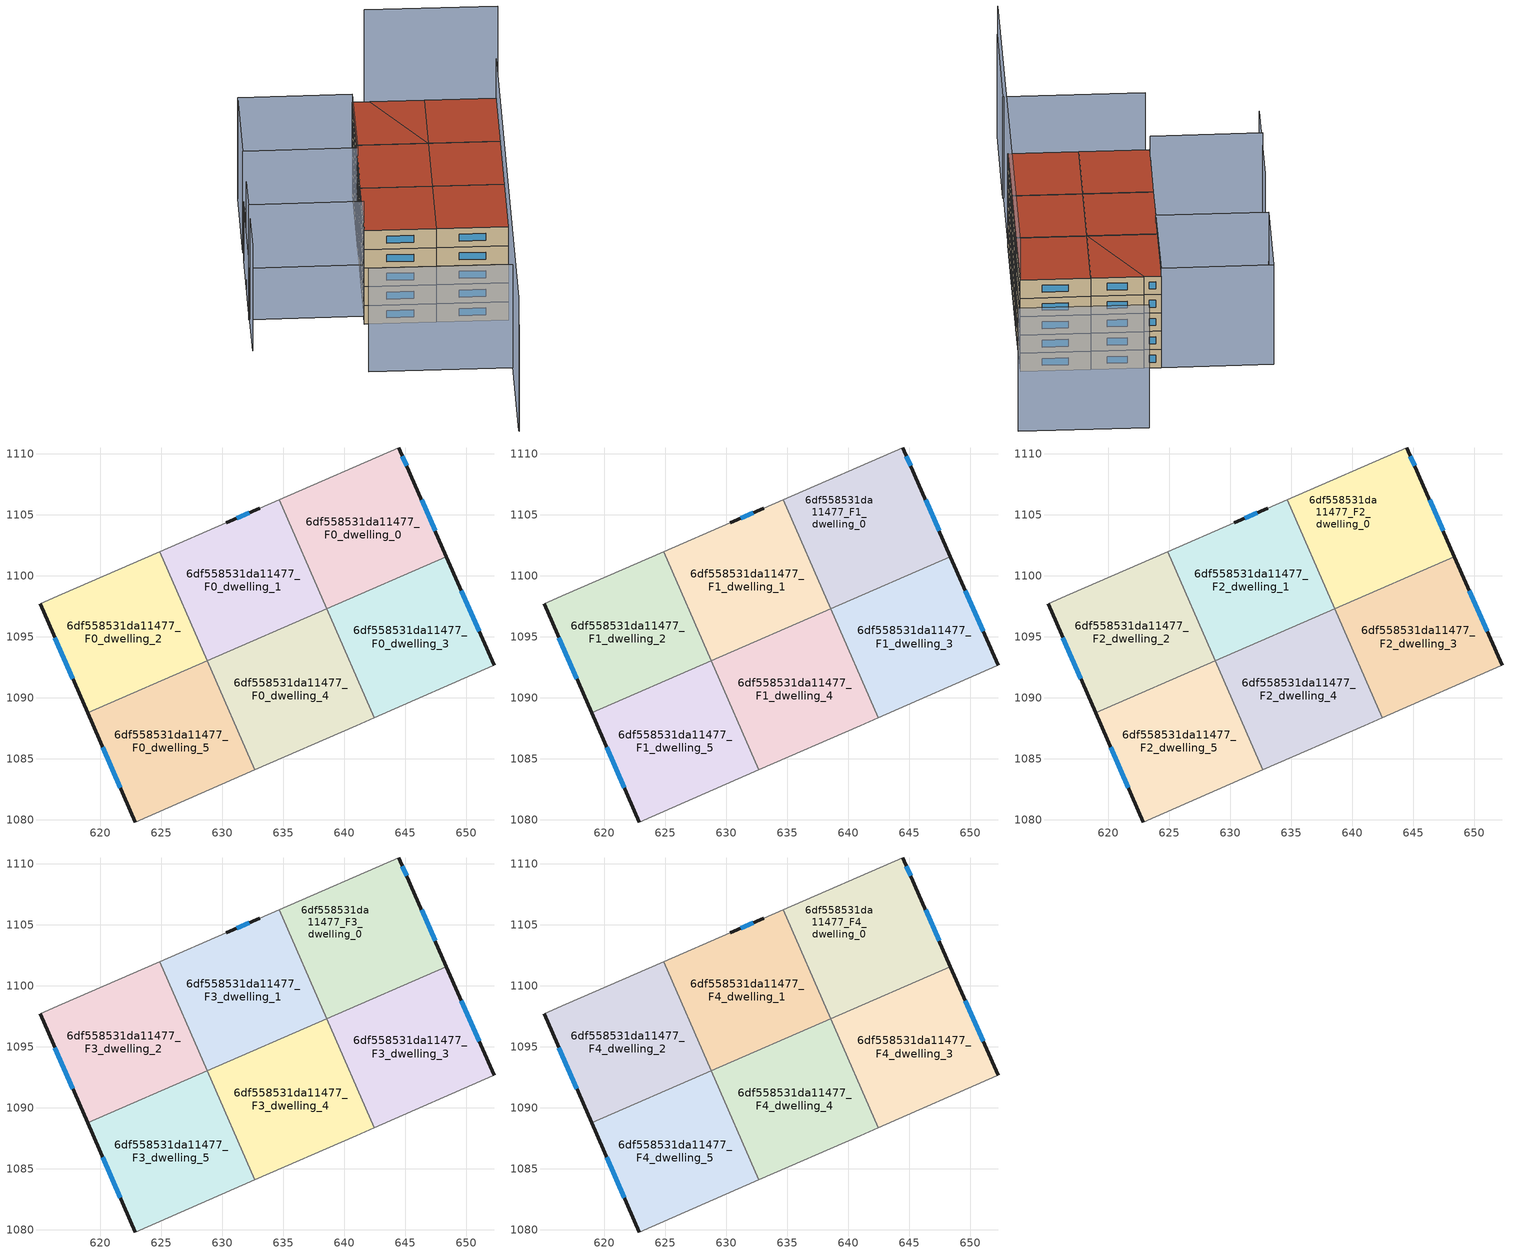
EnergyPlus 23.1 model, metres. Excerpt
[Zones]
6df558531da11477_F0_dwelling_0
 floor ground (EU_floor_Construction): 645.39,1108.36 648.36,1101.59 638.54,1097.31 634.64,1106.26 644.44,1110.5 z0
 wall outside (EU_wall_Construction): 648.36,1101.59 645.39,1108.36 644.44,1110.5 z0:3
 wall adiabatic (EU_wall_Construction): 644.44,1110.5 634.64,1106.26 z0:3
 wall to 6df558531da11477_F0_dwelling_1 (EU_wall_Construction): 634.64,1106.26 638.54,1097.31 z0:3
 wall to 6df558531da11477_F0_dwelling_3 (EU_wall_Construction): 638.54,1097.31 648.36,1101.59 z0:3
 window (EU_Window_Construction): 645.1,1109.03 644.74,1109.83 / 647.43,1103.71 646.32,1106.24 z0.94:2.06
6df558531da11477_F0_dwelling_1
 wall outside (EU_wall_Construction): 633.05,1105.57 630.29,1104.36 z0:3
 wall adiabatic (EU_wall_Construction): 630.29,1104.36 624.84,1101.99 / 634.64,1106.26 633.05,1105.57 z0:3
 wall to 6df558531da11477_F0_dwelling_2 (EU_wall_Construction): 624.84,1101.99 628.74,1093.04 z0:3
 wall to 6df558531da11477_F0_dwelling_4 (EU_wall_Construction): 628.74,1093.04 638.54,1097.31 z0:3
 window (EU_Window_Construction): 632.19,1105.19 631.16,1104.74 z0.94:2.06
6df558531da11477_F0_dwelling_2
 floor ground (EU_floor_Construction): 624.84,1101.99 628.74,1093.04 618.94,1088.78 615.04,1097.73 616.84,1098.5 z0
 wall outside (EU_wall_Construction): 615.04,1097.73 618.94,1088.78 z0:3
 wall adiabatic (EU_wall_Construction): 624.84,1101.99 616.84,1098.5 615.04,1097.73 z0:3
 wall to 6df558531da11477_F0_dwelling_5 (EU_wall_Construction): 618.94,1088.78 628.74,1093.04 z0:3
 window (EU_Window_Construction): 616.26,1094.92 617.72,1091.58 z0.94:2.06
6df558531da11477_F0_dwelling_3
 floor ground (EU_floor_Construction): 648.36,1101.59 652.26,1092.7 652.14,1092.65 642.43,1088.38 638.54,1097.31 z0
 wall outside (EU_wall_Construction): 652.26,1092.7 648.36,1101.59 z0:3
 wall adiabatic (EU_wall_Construction): 642.43,1088.38 652.14,1092.65 652.26,1092.7 z0:3
 wall to 6df558531da11477_F0_dwelling_4 (EU_wall_Construction): 638.54,1097.31 642.43,1088.38 z0:3
 window (EU_Window_Construction): 651.03,1095.49 649.58,1098.8 z0.94:2.06
6df558531da11477_F0_dwelling_4
 floor ground (EU_floor_Construction): 638.54,1097.31 642.43,1088.38 640.96,1087.73 632.63,1084.1 628.74,1093.04 z0
 wall adiabatic (EU_wall_Construction): 632.63,1084.1 640.96,1087.73 642.43,1088.38 z0:3
 wall to 6df558531da11477_F0_dwelling_5 (EU_wall_Construction): 628.74,1093.04 632.63,1084.1 z0:3
6df558531da11477_F0_dwelling_5
 floor ground (EU_floor_Construction): 628.74,1093.04 632.63,1084.1 622.84,1079.83 618.94,1088.78 z0
 wall outside (EU_wall_Construction): 618.94,1088.78 622.84,1079.83 z0:3
 wall adiabatic (EU_wall_Construction): 622.84,1079.83 632.63,1084.1 z0:3
 window (EU_Window_Construction): 620.16,1085.97 621.62,1082.63 z0.94:2.06
6df558531da11477_F1_dwelling_0
 floor to 6df558531da11477_F0_dwelling_0 (EU_floor_Construction): 644.44,1110.5 645.39,1108.36 638.54,1097.32 634.64,1106.26 z3; 645.39,1108.36 648.36,1101.59 638.54,1097.31 z3
 wall outside (EU_wall_Construction): 648.36,1101.59 645.39,1108.36 644.44,1110.5 z3:6
 wall adiabatic (EU_wall_Construction): 644.44,1110.5 634.64,1106.26 z3:6
 wall to 6df558531da11477_F1_dwelling_1 (EU_wall_Construction): 634.64,1106.26 638.54,1097.31 z3:6
 wall to 6df558531da11477_F1_dwelling_3 (EU_wall_Construction): 638.54,1097.31 648.36,1101.59 z3:6
 window (EU_Window_Construction): 645.1,1109.03 644.74,1109.83 / 647.43,1103.71 646.32,1106.24 z3.94:5.06
6df558531da11477_F1_dwelling_1
 floor to 6df558531da11477_F0_dwelling_1 (EU_floor_Construction): 634.64,1106.26 638.54,1097.31 628.74,1093.04 624.84,1101.99 630.29,1104.36 633.05,1105.57 z3
 wall outside (EU_wall_Construction): 633.05,1105.57 630.29,1104.36 z3:6
 wall adiabatic (EU_wall_Construction): 630.29,1104.36 624.84,1101.99 / 634.64,1106.26 633.05,1105.57 z3:6
 wall to 6df558531da11477_F1_dwelling_2 (EU_wall_Construction): 624.84,1101.99 628.74,1093.04 z3:6
 wall to 6df558531da11477_F1_dwelling_4 (EU_wall_Construction): 628.74,1093.04 638.54,1097.31 z3:6
 window (EU_Window_Construction): 632.19,1105.19 631.16,1104.74 z3.94:5.06
6df558531da11477_F1_dwelling_2
 floor to 6df558531da11477_F0_dwelling_2 (EU_floor_Construction): 624.84,1101.99 628.74,1093.04 618.94,1088.78 615.04,1097.73 616.84,1098.5 z3
 wall outside (EU_wall_Construction): 615.04,1097.73 618.94,1088.78 z3:6
 wall adiabatic (EU_wall_Construction): 624.84,1101.99 616.84,1098.5 615.04,1097.73 z3:6
 wall to 6df558531da11477_F1_dwelling_5 (EU_wall_Construction): 618.94,1088.78 628.74,1093.04 z3:6
 window (EU_Window_Construction): 616.26,1094.92 617.72,1091.58 z3.94:5.06
6df558531da11477_F1_dwelling_3
 floor to 6df558531da11477_F0_dwelling_3 (EU_floor_Construction): 648.36,1101.59 652.26,1092.7 652.14,1092.65 642.43,1088.38 638.54,1097.31 z3
 wall outside (EU_wall_Construction): 652.26,1092.7 648.36,1101.59 z3:6
 wall adiabatic (EU_wall_Construction): 642.43,1088.38 652.14,1092.65 652.26,1092.7 z3:6
 wall to 6df558531da11477_F1_dwelling_4 (EU_wall_Construction): 638.54,1097.31 642.43,1088.38 z3:6
 window (EU_Window_Construction): 651.03,1095.49 649.58,1098.8 z3.94:5.06
6df558531da11477_F1_dwelling_4
 floor to 6df558531da11477_F0_dwelling_4 (EU_floor_Construction): 638.54,1097.31 642.43,1088.38 640.96,1087.73 632.63,1084.1 628.74,1093.04 z3
 wall adiabatic (EU_wall_Construction): 632.63,1084.1 640.96,1087.73 642.43,1088.38 z3:6
 wall to 6df558531da11477_F1_dwelling_5 (EU_wall_Construction): 628.74,1093.04 632.63,1084.1 z3:6
6df558531da11477_F1_dwelling_5
 floor to 6df558531da11477_F0_dwelling_5 (EU_floor_Construction): 628.74,1093.04 632.63,1084.1 622.84,1079.83 618.94,1088.78 z3
 wall outside (EU_wall_Construction): 618.94,1088.78 622.84,1079.83 z3:6
 wall adiabatic (EU_wall_Construction): 622.84,1079.83 632.63,1084.1 z3:6
 window (EU_Window_Construction): 620.16,1085.97 621.62,1082.63 z3.94:5.06
6df558531da11477_F2_dwelling_0
 floor to 6df558531da11477_F1_dwelling_0 (EU_floor_Construction): 644.44,1110.5 645.39,1108.36 638.54,1097.32 634.64,1106.26 z6; 645.39,1108.36 648.36,1101.59 638.54,1097.31 z6
 wall outside (EU_wall_Construction): 648.36,1101.59 645.39,1108.36 644.44,1110.5 z6:9
 wall adiabatic (EU_wall_Construction): 644.44,1110.5 634.64,1106.26 z6:9
 wall to 6df558531da11477_F2_dwelling_1 (EU_wall_Construction): 634.64,1106.26 638.54,1097.31 z6:9
 wall to 6df558531da11477_F2_dwelling_3 (EU_wall_Construction): 638.54,1097.31 648.36,1101.59 z6:9
 window (EU_Window_Construction): 645.1,1109.03 644.74,1109.83 / 647.43,1103.71 646.32,1106.24 z6.94:8.06
6df558531da11477_F2_dwelling_1
 floor to 6df558531da11477_F1_dwelling_1 (EU_floor_Construction): 634.64,1106.26 638.54,1097.31 628.74,1093.04 624.84,1101.99 630.29,1104.36 633.05,1105.57 z6
 wall outside (EU_wall_Construction): 633.05,1105.57 630.29,1104.36 z6:9
 wall adiabatic (EU_wall_Construction): 630.29,1104.36 624.84,1101.99 / 634.64,1106.26 633.05,1105.57 z6:9
 wall to 6df558531da11477_F2_dwelling_2 (EU_wall_Construction): 624.84,1101.99 628.74,1093.04 z6:9
 wall to 6df558531da11477_F2_dwelling_4 (EU_wall_Construction): 628.74,1093.04 638.54,1097.31 z6:9
 window (EU_Window_Construction): 632.19,1105.19 631.16,1104.74 z6.94:8.06
6df558531da11477_F2_dwelling_2
 floor to 6df558531da11477_F1_dwelling_2 (EU_floor_Construction): 624.84,1101.99 628.74,1093.04 618.94,1088.78 615.04,1097.73 616.84,1098.5 z6
 wall outside (EU_wall_Construction): 615.04,1097.73 618.94,1088.78 z6:9
 wall adiabatic (EU_wall_Construction): 624.84,1101.99 616.84,1098.5 615.04,1097.73 z6:9
 wall to 6df558531da11477_F2_dwelling_5 (EU_wall_Construction): 618.94,1088.78 628.74,1093.04 z6:9
 window (EU_Window_Construction): 616.26,1094.92 617.72,1091.58 z6.94:8.06
6df558531da11477_F2_dwelling_3
 floor to 6df558531da11477_F1_dwelling_3 (EU_floor_Construction): 648.36,1101.59 652.26,1092.7 652.14,1092.65 642.43,1088.38 638.54,1097.31 z6
 wall outside (EU_wall_Construction): 652.26,1092.7 648.36,1101.59 z6:9
 wall adiabatic (EU_wall_Construction): 642.43,1088.38 652.14,1092.65 652.26,1092.7 z6:9
 wall to 6df558531da11477_F2_dwelling_4 (EU_wall_Construction): 638.54,1097.31 642.43,1088.38 z6:9
 window (EU_Window_Construction): 651.03,1095.49 649.58,1098.8 z6.94:8.06
6df558531da11477_F2_dwelling_4
 floor to 6df558531da11477_F1_dwelling_4 (EU_floor_Construction): 638.54,1097.31 642.43,1088.38 640.96,1087.73 632.63,1084.1 628.74,1093.04 z6
 wall adiabatic (EU_wall_Construction): 632.63,1084.1 640.96,1087.73 642.43,1088.38 z6:9
 wall to 6df558531da11477_F2_dwelling_5 (EU_wall_Construction): 628.74,1093.04 632.63,1084.1 z6:9
6df558531da11477_F2_dwelling_5
 floor to 6df558531da11477_F1_dwelling_5 (EU_floor_Construction): 628.74,1093.04 632.63,1084.1 622.84,1079.83 618.94,1088.78 z6
 wall outside (EU_wall_Construction): 618.94,1088.78 622.84,1079.83 z6:9
 wall adiabatic (EU_wall_Construction): 622.84,1079.83 632.63,1084.1 z6:9
 window (EU_Window_Construction): 620.16,1085.97 621.62,1082.63 z6.94:8.06
6df558531da11477_F3_dwelling_0
 floor to 6df558531da11477_F2_dwelling_0 (EU_floor_Construction): 644.44,1110.5 645.39,1108.36 638.54,1097.32 634.64,1106.26 z9; 645.39,1108.36 648.36,1101.59 638.54,1097.31 z9
 wall outside (EU_wall_Construction): 648.36,1101.59 645.39,1108.36 644.44,1110.5 z9:12
 wall adiabatic (EU_wall_Construction): 644.44,1110.5 634.64,1106.26 z9:12
 wall to 6df558531da11477_F3_dwelling_1 (EU_wall_Construction): 634.64,1106.26 638.54,1097.31 z9:12
 wall to 6df558531da11477_F3_dwelling_3 (EU_wall_Construction): 638.54,1097.31 648.36,1101.59 z9:12
 window (EU_Window_Construction): 645.1,1109.03 644.74,1109.83 / 647.43,1103.71 646.32,1106.24 z9.94:11.06
6df558531da11477_F3_dwelling_1
 floor to 6df558531da11477_F2_dwelling_1 (EU_floor_Construction): 634.64,1106.26 638.54,1097.31 628.74,1093.04 624.84,1101.99 630.29,1104.36 633.05,1105.57 z9
 wall outside (EU_wall_Construction): 633.05,1105.57 630.29,1104.36 z9:12
 wall adiabatic (EU_wall_Construction): 630.29,1104.36 624.84,1101.99 / 634.64,1106.26 633.05,1105.57 z9:12
 wall to 6df558531da11477_F3_dwelling_2 (EU_wall_Construction): 624.84,1101.99 628.74,1093.04 z9:12
 wall to 6df558531da11477_F3_dwelling_4 (EU_wall_Construction): 628.74,1093.04 638.54,1097.31 z9:12
 window (EU_Window_Construction): 632.19,1105.19 631.16,1104.74 z9.94:11.06
6df558531da11477_F3_dwelling_2
 floor to 6df558531da11477_F2_dwelling_2 (EU_floor_Construction): 624.84,1101.99 628.74,1093.04 618.94,1088.78 615.04,1097.73 616.84,1098.5 z9
 wall outside (EU_wall_Construction): 615.04,1097.73 618.94,1088.78 z9:12
 wall adiabatic (EU_wall_Construction): 624.84,1101.99 616.84,1098.5 615.04,1097.73 z9:12
 wall to 6df558531da11477_F3_dwelling_5 (EU_wall_Construction): 618.94,1088.78 628.74,1093.04 z9:12
 window (EU_Window_Construction): 616.26,1094.92 617.72,1091.58 z9.94:11.06
6df558531da11477_F3_dwelling_3
 floor to 6df558531da11477_F2_dwelling_3 (EU_floor_Construction): 648.36,1101.59 652.26,1092.7 652.14,1092.65 642.43,1088.38 638.54,1097.31 z9
 wall outside (EU_wall_Construction): 652.26,1092.7 648.36,1101.59 z9:12
 wall adiabatic (EU_wall_Construction): 642.43,1088.38 652.14,1092.65 652.26,1092.7 z9:12
 wall to 6df558531da11477_F3_dwelling_4 (EU_wall_Construction): 638.54,1097.31 642.43,1088.38 z9:12
 window (EU_Window_Construction): 651.03,1095.49 649.58,1098.8 z9.94:11.06
6df558531da11477_F3_dwelling_4
 floor to 6df558531da11477_F2_dwelling_4 (EU_floor_Construction): 638.54,1097.31 642.43,1088.38 640.96,1087.73 632.63,1084.1 628.74,1093.04 z9
 wall adiabatic (EU_wall_Construction): 632.63,1084.1 640.96,1087.73 642.43,1088.38 z9:12
 wall to 6df558531da11477_F3_dwelling_5 (EU_wall_Construction): 628.74,1093.04 632.63,1084.1 z9:12
6df558531da11477_F3_dwelling_5
 floor to 6df558531da11477_F2_dwelling_5 (EU_floor_Construction): 628.74,1093.04 632.63,1084.1 622.84,1079.83 618.94,1088.78 z9
 wall outside (EU_wall_Construction): 618.94,1088.78 622.84,1079.83 z9:12
 wall adiabatic (EU_wall_Construction): 622.84,1079.83 632.63,1084.1 z9:12
 window (EU_Window_Construction): 620.16,1085.97 621.62,1082.63 z9.94:11.06
6df558531da11477_F4_dwelling_0
 floor to 6df558531da11477_F3_dwelling_0 (EU_floor_Construction): 644.44,1110.5 645.39,1108.36 638.54,1097.32 634.64,1106.26 z12; 645.39,1108.36 648.36,1101.59 638.54,1097.31 z12
 wall outside (EU_wall_Construction): 648.36,1101.59 645.39,1108.36 644.44,1110.5 z12:15
 wall adiabatic (EU_wall_Construction): 644.44,1110.5 634.64,1106.26 z12:15
 wall to 6df558531da11477_F4_dwelling_1 (EU_wall_Construction): 634.64,1106.26 638.54,1097.31 z12:15
 wall to 6df558531da11477_F4_dwelling_3 (EU_wall_Construction): 638.54,1097.31 648.36,1101.59 z12:15
 window (EU_Window_Construction): 645.1,1109.03 644.74,1109.83 / 647.43,1103.71 646.32,1106.24 z12.94:14.06
 roof outside (EU_roof_Construction): 648.36,1101.59 645.39,1108.36 638.54,1097.31 z15; 638.54,1097.31 645.39,1108.36 644.44,1110.5 634.64,1106.26 z15
6df558531da11477_F4_dwelling_1
 floor to 6df558531da11477_F3_dwelling_1 (EU_floor_Construction): 634.64,1106.26 638.54,1097.31 628.74,1093.04 624.84,1101.99 630.29,1104.36 633.05,1105.57 z12
 wall outside (EU_wall_Construction): 633.05,1105.57 630.29,1104.36 z12:15
 wall adiabatic (EU_wall_Construction): 630.29,1104.36 624.84,1101.99 / 634.64,1106.26 633.05,1105.57 z12:15
 wall to 6df558531da11477_F4_dwelling_2 (EU_wall_Construction): 624.84,1101.99 628.74,1093.04 z12:15
 wall to 6df558531da11477_F4_dwelling_4 (EU_wall_Construction): 628.74,1093.04 638.54,1097.31 z12:15
 window (EU_Window_Construction): 632.19,1105.19 631.16,1104.74 z12.94:14.06
 roof outside (EU_roof_Construction): 638.54,1097.31 634.64,1106.26 633.05,1105.57 630.29,1104.36 624.84,1101.99 628.74,1093.04 z15
6df558531da11477_F4_dwelling_2
 floor to 6df558531da11477_F3_dwelling_2 (EU_floor_Construction): 624.84,1101.99 628.74,1093.04 618.94,1088.78 615.04,1097.73 616.84,1098.5 z12
 wall outside (EU_wall_Construction): 615.04,1097.73 618.94,1088.78 z12:15
 wall adiabatic (EU_wall_Construction): 624.84,1101.99 616.84,1098.5 615.04,1097.73 z12:15
 wall to 6df558531da11477_F4_dwelling_5 (EU_wall_Construction): 618.94,1088.78 628.74,1093.04 z12:15
 window (EU_Window_Construction): 616.26,1094.92 617.72,1091.58 z12.94:14.06
 roof outside (EU_roof_Construction): 628.74,1093.04 624.84,1101.99 616.84,1098.5 615.04,1097.73 618.94,1088.78 z15
6df558531da11477_F4_dwelling_3
 floor to 6df558531da11477_F3_dwelling_3 (EU_floor_Construction): 648.36,1101.59 652.26,1092.7 652.14,1092.65 642.43,1088.38 638.54,1097.31 z12
 wall outside (EU_wall_Construction): 652.26,1092.7 648.36,1101.59 z12:15
 wall adiabatic (EU_wall_Construction): 642.43,1088.38 652.14,1092.65 652.26,1092.7 z12:15
 wall to 6df558531da11477_F4_dwelling_4 (EU_wall_Construction): 638.54,1097.31 642.43,1088.38 z12:15
 window (EU_Window_Construction): 651.03,1095.49 649.58,1098.8 z12.94:14.06
 roof outside (EU_roof_Construction): 652.14,1092.65 652.26,1092.7 648.36,1101.59 638.54,1097.31 642.43,1088.38 z15
6df558531da11477_F4_dwelling_4
 floor to 6df558531da11477_F3_dwelling_4 (EU_floor_Construction): 638.54,1097.31 642.43,1088.38 640.96,1087.73 632.63,1084.1 628.74,1093.04 z12
 wall adiabatic (EU_wall_Construction): 632.63,1084.1 640.96,1087.73 642.43,1088.38 z12:15
 wall to 6df558531da11477_F4_dwelling_5 (EU_wall_Construction): 628.74,1093.04 632.63,1084.1 z12:15
 roof outside (EU_roof_Construction): 640.96,1087.73 642.43,1088.38 638.54,1097.31 628.74,1093.04 632.63,1084.1 z15
6df558531da11477_F4_dwelling_5
 floor to 6df558531da11477_F3_dwelling_5 (EU_floor_Construction): 628.74,1093.04 632.63,1084.1 622.84,1079.83 618.94,1088.78 z12
 wall outside (EU_wall_Construction): 618.94,1088.78 622.84,1079.83 z12:15
 wall adiabatic (EU_wall_Construction): 622.84,1079.83 632.63,1084.1 z12:15
 window (EU_Window_Construction): 620.16,1085.97 621.62,1082.63 z12.94:14.06
 roof outside (EU_roof_Construction): 632.63,1084.1 628.74,1093.04 618.94,1088.78 622.84,1079.83 z15
shading: 597.55,1068.85 652.14,1092.65 z0:21.4; 604.17,1092.98 611.97,1075.02 / 611.97,1075.02 597.54,1068.75 z0:16.7; 617.17,1092.85 619.49,1087.54 / 619.49,1087.54 616.03,1086.03 / 616.03,1086.03 613.71,1091.34 / 613.71,1091.34 617.17,1092.85 z0:2.2; 666.4,1097.77 659.23,1114.34 z0:20.1; 610.64,1112.73 616.84,1098.5 z0:18.5; 616.82,1098.48 610.63,1112.66 / 610.63,1112.66 624.1,1118.54 / 624.1,1118.54 630.29,1104.36 / 630.29,1104.36 616.82,1098.48 z0:8.3; 638.2,1124.72 644.45,1110.5 / 644.45,1110.5 632.17,1105.11 / 632.17,1105.11 625.93,1119.34 / 625.93,1119.34 638.2,1124.72 z0:16.3; 618,1115.86 603.5,1109.5 z0:17; 638.21,1124.66 617.95,1115.82 z0:8.4
[Building]
EU S2 Campaign: North Axis=0; Terrain=City; Solar Distribution=FullExterior
[Site:Location]
Vienna: Latitude=48; Longitude=16.5; Time Zone=1; Elevation=183
[SizingPeriod:WeatherFileDays]
AnnualSizingPeriod: Begin Month=1; Begin Day of Month=1; End Month=12; End Day of Month=31; Day of Week for Start Day=Monday; Use Weather File Daylight Saving Period=No; Use Weather File Rain and Snow Indicators=No
[MATERIAL]
EU_InternalMass_Material: Roughness=MediumRough; Thickness=0.1; Conductivity=1; Density=1800; Specific Heat=900; Thermal Absorptance=0.9; Solar Absorptance=0.7; Visible Absorptance=0.7
[MATERIAL:NOMASS] Roughness=MediumRough; Thermal Absorptance=0.9; Solar Absorptance=0.7; Visible Absorptance=0.7
Name | Thermal Resistance
EU_wall_NoMass | 0.914258
EU_roof_NoMass | 0.954009
EU_floor_NoMass | 1.09711
[WINDOWMATERIAL:SIMPLEGLAZINGSYSTEM]
EU_Window_SimpleGlazing: UFactor=2.09642; Solar Heat Gain Coefficient=0.65; Visible Transmittance=0.65
[CONSTRUCTION]
EU_wall_Construction: EU_wall_NoMass
EU_roof_Construction: EU_roof_NoMass
EU_floor_Construction: EU_floor_NoMass
EU_Window_Construction: EU_Window_SimpleGlazing
EU_InternalMass_Construction: EU_InternalMass_Material
[ZONE] Type=1; Multiplier=1; Ceiling Height=autocalculate; Floor Area=autocalculate; Part of Total Floor Area=Yes
Name | Volume
6df558531da11477_F0_dwelling_0; 6df558531da11477_F1_dwelling_0; 6df558531da11477_F2_dwelling_0; 6df558531da11477_F3_dwelling_0; 6df558531da11477_F4_dwelling_0 | 312.722
6df558531da11477_F0_dwelling_1 | autocalculate
6df558531da11477_F1_dwelling_1; 6df558531da11477_F2_dwelling_1; 6df558531da11477_F3_dwelling_1; 6df558531da11477_F4_dwelling_1 | 312.788
6df558531da11477_F0_dwelling_2; 6df558531da11477_F1_dwelling_2; 6df558531da11477_F2_dwelling_2; 6df558531da11477_F3_dwelling_2; 6df558531da11477_F4_dwelling_2 | 312.799
6df558531da11477_F0_dwelling_3; 6df558531da11477_F1_dwelling_3; 6df558531da11477_F2_dwelling_3; 6df558531da11477_F3_dwelling_3; 6df558531da11477_F4_dwelling_3 | 312.8
6df558531da11477_F0_dwelling_4; 6df558531da11477_F1_dwelling_4; 6df558531da11477_F2_dwelling_4; 6df558531da11477_F3_dwelling_4; 6df558531da11477_F4_dwelling_4 | 312.781
6df558531da11477_F0_dwelling_5; 6df558531da11477_F1_dwelling_5; 6df558531da11477_F2_dwelling_5; 6df558531da11477_F3_dwelling_5; 6df558531da11477_F4_dwelling_5 | 312.79
[INTERNALMASS] Construction=EU_InternalMass_Construction
Name | Zone or ZoneList | Surface Area
6df558531da11477_F0_dwelling_0_EU_InternalMass | 6df558531da11477_F0_dwelling_0 | 104.264
6df558531da11477_F0_dwelling_1_EU_InternalMass | 6df558531da11477_F0_dwelling_1 | 104.268
6df558531da11477_F0_dwelling_2_EU_InternalMass | 6df558531da11477_F0_dwelling_2 | 104.271
6df558531da11477_F0_dwelling_3_EU_InternalMass | 6df558531da11477_F0_dwelling_3 | 104.268
6df558531da11477_F0_dwelling_4_EU_InternalMass | 6df558531da11477_F0_dwelling_4 | 104.275
6df558531da11477_F0_dwelling_5_EU_InternalMass | 6df558531da11477_F0_dwelling_5 | 104.268
6df558531da11477_F1_dwelling_0_EU_InternalMass | 6df558531da11477_F1_dwelling_0 | 104.264
6df558531da11477_F1_dwelling_1_EU_InternalMass | 6df558531da11477_F1_dwelling_1 | 104.268
6df558531da11477_F1_dwelling_2_EU_InternalMass | 6df558531da11477_F1_dwelling_2 | 104.271
6df558531da11477_F1_dwelling_3_EU_InternalMass | 6df558531da11477_F1_dwelling_3 | 104.268
6df558531da11477_F1_dwelling_4_EU_InternalMass | 6df558531da11477_F1_dwelling_4 | 104.275
6df558531da11477_F1_dwelling_5_EU_InternalMass | 6df558531da11477_F1_dwelling_5 | 104.268
6df558531da11477_F2_dwelling_0_EU_InternalMass | 6df558531da11477_F2_dwelling_0 | 104.264
6df558531da11477_F2_dwelling_1_EU_InternalMass | 6df558531da11477_F2_dwelling_1 | 104.268
6df558531da11477_F2_dwelling_2_EU_InternalMass | 6df558531da11477_F2_dwelling_2 | 104.271
6df558531da11477_F2_dwelling_3_EU_InternalMass | 6df558531da11477_F2_dwelling_3 | 104.268
6df558531da11477_F2_dwelling_4_EU_InternalMass | 6df558531da11477_F2_dwelling_4 | 104.275
6df558531da11477_F2_dwelling_5_EU_InternalMass | 6df558531da11477_F2_dwelling_5 | 104.268
6df558531da11477_F3_dwelling_0_EU_InternalMass | 6df558531da11477_F3_dwelling_0 | 104.264
6df558531da11477_F3_dwelling_1_EU_InternalMass | 6df558531da11477_F3_dwelling_1 | 104.268
6df558531da11477_F3_dwelling_2_EU_InternalMass | 6df558531da11477_F3_dwelling_2 | 104.271
6df558531da11477_F3_dwelling_3_EU_InternalMass | 6df558531da11477_F3_dwelling_3 | 104.268
6df558531da11477_F3_dwelling_4_EU_InternalMass | 6df558531da11477_F3_dwelling_4 | 104.275
6df558531da11477_F3_dwelling_5_EU_InternalMass | 6df558531da11477_F3_dwelling_5 | 104.268
6df558531da11477_F4_dwelling_0_EU_InternalMass | 6df558531da11477_F4_dwelling_0 | 104.264
6df558531da11477_F4_dwelling_1_EU_InternalMass | 6df558531da11477_F4_dwelling_1 | 104.268
6df558531da11477_F4_dwelling_2_EU_InternalMass | 6df558531da11477_F4_dwelling_2 | 104.271
6df558531da11477_F4_dwelling_3_EU_InternalMass | 6df558531da11477_F4_dwelling_3 | 104.268
6df558531da11477_F4_dwelling_4_EU_InternalMass | 6df558531da11477_F4_dwelling_4 | 104.275
6df558531da11477_F4_dwelling_5_EU_InternalMass | 6df558531da11477_F4_dwelling_5 | 104.268
[OTHEREQUIPMENT] Fuel Type=Electricity; Design Level Calculation Method=Watts/Area; Power per Zone Floor Area=1; Fraction Latent=0; Fraction Radiant=0; Fraction Lost=0; Carbon Dioxide Generation Rate=0; EndUse Subcategory=EU_Step8_InternalGains
Name | Zone or ZoneList or Space or SpaceList | Schedule
EU_Step8_InternalGain_6df558531da11477_F0_dwelling_0_f000 | 6df558531da11477_F0_dwelling_0 | EU_Step8_GainSchedule_6df558531da11477_F0_dwelling_0_f000
EU_Step8_InternalGain_6df558531da11477_F0_dwelling_1_f000 | 6df558531da11477_F0_dwelling_1 | EU_Step8_GainSchedule_6df558531da11477_F0_dwelling_1_f000
EU_Step8_InternalGain_6df558531da11477_F0_dwelling_2_f000 | 6df558531da11477_F0_dwelling_2 | EU_Step8_GainSchedule_6df558531da11477_F0_dwelling_2_f000
EU_Step8_InternalGain_6df558531da11477_F0_dwelling_3_f000 | 6df558531da11477_F0_dwelling_3 | EU_Step8_GainSchedule_6df558531da11477_F0_dwelling_3_f000
EU_Step8_InternalGain_6df558531da11477_F0_dwelling_4_f000 | 6df558531da11477_F0_dwelling_4 | EU_Step8_GainSchedule_6df558531da11477_F0_dwelling_4_f000
EU_Step8_InternalGain_6df558531da11477_F0_dwelling_5_f000 | 6df558531da11477_F0_dwelling_5 | EU_Step8_GainSchedule_6df558531da11477_F0_dwelling_5_f000
EU_Step8_InternalGain_6df558531da11477_F1_dwelling_0_f000 | 6df558531da11477_F1_dwelling_0 | EU_Step8_GainSchedule_6df558531da11477_F1_dwelling_0_f000
EU_Step8_InternalGain_6df558531da11477_F1_dwelling_1_f000 | 6df558531da11477_F1_dwelling_1 | EU_Step8_GainSchedule_6df558531da11477_F1_dwelling_1_f000
EU_Step8_InternalGain_6df558531da11477_F1_dwelling_2_f000 | 6df558531da11477_F1_dwelling_2 | EU_Step8_GainSchedule_6df558531da11477_F1_dwelling_2_f000
EU_Step8_InternalGain_6df558531da11477_F1_dwelling_3_f000 | 6df558531da11477_F1_dwelling_3 | EU_Step8_GainSchedule_6df558531da11477_F1_dwelling_3_f000
EU_Step8_InternalGain_6df558531da11477_F1_dwelling_4_f000 | 6df558531da11477_F1_dwelling_4 | EU_Step8_GainSchedule_6df558531da11477_F1_dwelling_4_f000
EU_Step8_InternalGain_6df558531da11477_F1_dwelling_5_f000 | 6df558531da11477_F1_dwelling_5 | EU_Step8_GainSchedule_6df558531da11477_F1_dwelling_5_f000
EU_Step8_InternalGain_6df558531da11477_F2_dwelling_0_f000 | 6df558531da11477_F2_dwelling_0 | EU_Step8_GainSchedule_6df558531da11477_F2_dwelling_0_f000
EU_Step8_InternalGain_6df558531da11477_F2_dwelling_1_f000 | 6df558531da11477_F2_dwelling_1 | EU_Step8_GainSchedule_6df558531da11477_F2_dwelling_1_f000
EU_Step8_InternalGain_6df558531da11477_F2_dwelling_2_f000 | 6df558531da11477_F2_dwelling_2 | EU_Step8_GainSchedule_6df558531da11477_F2_dwelling_2_f000
EU_Step8_InternalGain_6df558531da11477_F2_dwelling_3_f000 | 6df558531da11477_F2_dwelling_3 | EU_Step8_GainSchedule_6df558531da11477_F2_dwelling_3_f000
EU_Step8_InternalGain_6df558531da11477_F2_dwelling_4_f000 | 6df558531da11477_F2_dwelling_4 | EU_Step8_GainSchedule_6df558531da11477_F2_dwelling_4_f000
EU_Step8_InternalGain_6df558531da11477_F2_dwelling_5_f000 | 6df558531da11477_F2_dwelling_5 | EU_Step8_GainSchedule_6df558531da11477_F2_dwelling_5_f000
EU_Step8_InternalGain_6df558531da11477_F3_dwelling_0_f000 | 6df558531da11477_F3_dwelling_0 | EU_Step8_GainSchedule_6df558531da11477_F3_dwelling_0_f000
EU_Step8_InternalGain_6df558531da11477_F3_dwelling_1_f000 | 6df558531da11477_F3_dwelling_1 | EU_Step8_GainSchedule_6df558531da11477_F3_dwelling_1_f000
EU_Step8_InternalGain_6df558531da11477_F3_dwelling_2_f000 | 6df558531da11477_F3_dwelling_2 | EU_Step8_GainSchedule_6df558531da11477_F3_dwelling_2_f000
EU_Step8_InternalGain_6df558531da11477_F3_dwelling_3_f000 | 6df558531da11477_F3_dwelling_3 | EU_Step8_GainSchedule_6df558531da11477_F3_dwelling_3_f000
EU_Step8_InternalGain_6df558531da11477_F3_dwelling_4_f000 | 6df558531da11477_F3_dwelling_4 | EU_Step8_GainSchedule_6df558531da11477_F3_dwelling_4_f000
EU_Step8_InternalGain_6df558531da11477_F3_dwelling_5_f000 | 6df558531da11477_F3_dwelling_5 | EU_Step8_GainSchedule_6df558531da11477_F3_dwelling_5_f000
EU_Step8_InternalGain_6df558531da11477_F4_dwelling_0_f000 | 6df558531da11477_F4_dwelling_0 | EU_Step8_GainSchedule_6df558531da11477_F4_dwelling_0_f000
EU_Step8_InternalGain_6df558531da11477_F4_dwelling_1_f000 | 6df558531da11477_F4_dwelling_1 | EU_Step8_GainSchedule_6df558531da11477_F4_dwelling_1_f000
EU_Step8_InternalGain_6df558531da11477_F4_dwelling_2_f000 | 6df558531da11477_F4_dwelling_2 | EU_Step8_GainSchedule_6df558531da11477_F4_dwelling_2_f000
EU_Step8_InternalGain_6df558531da11477_F4_dwelling_3_f000 | 6df558531da11477_F4_dwelling_3 | EU_Step8_GainSchedule_6df558531da11477_F4_dwelling_3_f000
EU_Step8_InternalGain_6df558531da11477_F4_dwelling_4_f000 | 6df558531da11477_F4_dwelling_4 | EU_Step8_GainSchedule_6df558531da11477_F4_dwelling_4_f000
EU_Step8_InternalGain_6df558531da11477_F4_dwelling_5_f000 | 6df558531da11477_F4_dwelling_5 | EU_Step8_GainSchedule_6df558531da11477_F4_dwelling_5_f000
[ZONEVENTILATION:DESIGNFLOWRATE] Schedule=EU_AlwaysOn; Design Flow Rate Calculation Method=AirChanges/Hour; Air Changes per Hour=0.546891; Ventilation Type=Natural; Fan Pressure Rise=0; Fan Total Efficiency=1; Constant Term Coefficient=1; Temperature Term Coefficient=0; Velocity Term Coefficient=0; Velocity Squared Term Coefficient=0; Minimum Indoor Temperature=-100; Maximum Indoor Temperature=100; Delta Temperature=-100; Minimum Outdoor Temperature=-100; Maximum Outdoor Temperature=100; Maximum Wind Speed=40
Name | Zone or ZoneList or Space or SpaceList
EU_ConstantAir_6df558531da11477_F0_dwelling_0 | 6df558531da11477_F0_dwelling_0
EU_ConstantAir_6df558531da11477_F0_dwelling_1 | 6df558531da11477_F0_dwelling_1
EU_ConstantAir_6df558531da11477_F0_dwelling_2 | 6df558531da11477_F0_dwelling_2
EU_ConstantAir_6df558531da11477_F0_dwelling_3 | 6df558531da11477_F0_dwelling_3
EU_ConstantAir_6df558531da11477_F0_dwelling_4 | 6df558531da11477_F0_dwelling_4
EU_ConstantAir_6df558531da11477_F0_dwelling_5 | 6df558531da11477_F0_dwelling_5
EU_ConstantAir_6df558531da11477_F1_dwelling_0 | 6df558531da11477_F1_dwelling_0
EU_ConstantAir_6df558531da11477_F1_dwelling_1 | 6df558531da11477_F1_dwelling_1
EU_ConstantAir_6df558531da11477_F1_dwelling_2 | 6df558531da11477_F1_dwelling_2
EU_ConstantAir_6df558531da11477_F1_dwelling_3 | 6df558531da11477_F1_dwelling_3
EU_ConstantAir_6df558531da11477_F1_dwelling_4 | 6df558531da11477_F1_dwelling_4
EU_ConstantAir_6df558531da11477_F1_dwelling_5 | 6df558531da11477_F1_dwelling_5
EU_ConstantAir_6df558531da11477_F2_dwelling_0 | 6df558531da11477_F2_dwelling_0
EU_ConstantAir_6df558531da11477_F2_dwelling_1 | 6df558531da11477_F2_dwelling_1
EU_ConstantAir_6df558531da11477_F2_dwelling_2 | 6df558531da11477_F2_dwelling_2
EU_ConstantAir_6df558531da11477_F2_dwelling_3 | 6df558531da11477_F2_dwelling_3
EU_ConstantAir_6df558531da11477_F2_dwelling_4 | 6df558531da11477_F2_dwelling_4
EU_ConstantAir_6df558531da11477_F2_dwelling_5 | 6df558531da11477_F2_dwelling_5
EU_ConstantAir_6df558531da11477_F3_dwelling_0 | 6df558531da11477_F3_dwelling_0
EU_ConstantAir_6df558531da11477_F3_dwelling_1 | 6df558531da11477_F3_dwelling_1
EU_ConstantAir_6df558531da11477_F3_dwelling_2 | 6df558531da11477_F3_dwelling_2
EU_ConstantAir_6df558531da11477_F3_dwelling_3 | 6df558531da11477_F3_dwelling_3
EU_ConstantAir_6df558531da11477_F3_dwelling_4 | 6df558531da11477_F3_dwelling_4
EU_ConstantAir_6df558531da11477_F3_dwelling_5 | 6df558531da11477_F3_dwelling_5
EU_ConstantAir_6df558531da11477_F4_dwelling_0 | 6df558531da11477_F4_dwelling_0
EU_ConstantAir_6df558531da11477_F4_dwelling_1 | 6df558531da11477_F4_dwelling_1
EU_ConstantAir_6df558531da11477_F4_dwelling_2 | 6df558531da11477_F4_dwelling_2
EU_ConstantAir_6df558531da11477_F4_dwelling_3 | 6df558531da11477_F4_dwelling_3
EU_ConstantAir_6df558531da11477_F4_dwelling_4 | 6df558531da11477_F4_dwelling_4
EU_ConstantAir_6df558531da11477_F4_dwelling_5 | 6df558531da11477_F4_dwelling_5
[HVACTEMPLATE:THERMOSTAT] Constant Heating Setpoint=20; Constant Cooling Setpoint=50
EU_HeatOnly_6df558531da11477_F0_dwelling_0; EU_HeatOnly_6df558531da11477_F0_dwelling_1; EU_HeatOnly_6df558531da11477_F0_dwelling_2; EU_HeatOnly_6df558531da11477_F0_dwelling_3; EU_HeatOnly_6df558531da11477_F0_dwelling_4; EU_HeatOnly_6df558531da11477_F0_dwelling_5; EU_HeatOnly_6df558531da11477_F1_dwelling_0; EU_HeatOnly_6df558531da11477_F1_dwelling_1; EU_HeatOnly_6df558531da11477_F1_dwelling_2; EU_HeatOnly_6df558531da11477_F1_dwelling_3; EU_HeatOnly_6df558531da11477_F1_dwelling_4; EU_HeatOnly_6df558531da11477_F1_dwelling_5; EU_HeatOnly_6df558531da11477_F2_dwelling_0; EU_HeatOnly_6df558531da11477_F2_dwelling_1; EU_HeatOnly_6df558531da11477_F2_dwelling_2; EU_HeatOnly_6df558531da11477_F2_dwelling_3; EU_HeatOnly_6df558531da11477_F2_dwelling_4; EU_HeatOnly_6df558531da11477_F2_dwelling_5; EU_HeatOnly_6df558531da11477_F3_dwelling_0; EU_HeatOnly_6df558531da11477_F3_dwelling_1; EU_HeatOnly_6df558531da11477_F3_dwelling_2; EU_HeatOnly_6df558531da11477_F3_dwelling_3; EU_HeatOnly_6df558531da11477_F3_dwelling_4; EU_HeatOnly_6df558531da11477_F3_dwelling_5; EU_HeatOnly_6df558531da11477_F4_dwelling_0; EU_HeatOnly_6df558531da11477_F4_dwelling_1; EU_HeatOnly_6df558531da11477_F4_dwelling_2; EU_HeatOnly_6df558531da11477_F4_dwelling_3; EU_HeatOnly_6df558531da11477_F4_dwelling_4; EU_HeatOnly_6df558531da11477_F4_dwelling_5
[HVACTEMPLATE:ZONE:IDEALLOADSAIRSYSTEM] System Availability Schedule=EU_AlwaysOn; Maximum Heating Supply Air Temperature=50; Minimum Cooling Supply Air Temperature=13; Maximum Heating Supply Air Humidity Ratio=0.0156; Minimum Cooling Supply Air Humidity Ratio=0.0077; Heating Limit=NoLimit; Cooling Limit=NoLimit; Heating Availability Schedule=EU_AlwaysOn; Cooling Availability Schedule=EU_CoolingOff; Dehumidification Control Type=ConstantSensibleHeatRatio; Cooling Sensible Heat Ratio=0.7; Dehumidification Setpoint=60; Humidification Control Type=None; Humidification Setpoint=30; Outdoor Air Method=None; Outdoor Air Flow Rate per Person=0.00944; Outdoor Air Flow Rate per Zone Floor Area=0; Outdoor Air Flow Rate per Zone=0; Demand Controlled Ventilation Type=None; Outdoor Air Economizer Type=NoEconomizer; Heat Recovery Type=None; Sensible Heat Recovery Effectiveness=0.7; Latent Heat Recovery Effectiveness=0.65
Name | Template Thermostat
6df558531da11477_F0_dwelling_0 | EU_HeatOnly_6df558531da11477_F0_dwelling_0
6df558531da11477_F0_dwelling_1 | EU_HeatOnly_6df558531da11477_F0_dwelling_1
6df558531da11477_F0_dwelling_2 | EU_HeatOnly_6df558531da11477_F0_dwelling_2
6df558531da11477_F0_dwelling_3 | EU_HeatOnly_6df558531da11477_F0_dwelling_3
6df558531da11477_F0_dwelling_4 | EU_HeatOnly_6df558531da11477_F0_dwelling_4
6df558531da11477_F0_dwelling_5 | EU_HeatOnly_6df558531da11477_F0_dwelling_5
6df558531da11477_F1_dwelling_0 | EU_HeatOnly_6df558531da11477_F1_dwelling_0
6df558531da11477_F1_dwelling_1 | EU_HeatOnly_6df558531da11477_F1_dwelling_1
6df558531da11477_F1_dwelling_2 | EU_HeatOnly_6df558531da11477_F1_dwelling_2
6df558531da11477_F1_dwelling_3 | EU_HeatOnly_6df558531da11477_F1_dwelling_3
6df558531da11477_F1_dwelling_4 | EU_HeatOnly_6df558531da11477_F1_dwelling_4
6df558531da11477_F1_dwelling_5 | EU_HeatOnly_6df558531da11477_F1_dwelling_5
6df558531da11477_F2_dwelling_0 | EU_HeatOnly_6df558531da11477_F2_dwelling_0
6df558531da11477_F2_dwelling_1 | EU_HeatOnly_6df558531da11477_F2_dwelling_1
6df558531da11477_F2_dwelling_2 | EU_HeatOnly_6df558531da11477_F2_dwelling_2
6df558531da11477_F2_dwelling_3 | EU_HeatOnly_6df558531da11477_F2_dwelling_3
6df558531da11477_F2_dwelling_4 | EU_HeatOnly_6df558531da11477_F2_dwelling_4
6df558531da11477_F2_dwelling_5 | EU_HeatOnly_6df558531da11477_F2_dwelling_5
6df558531da11477_F3_dwelling_0 | EU_HeatOnly_6df558531da11477_F3_dwelling_0
6df558531da11477_F3_dwelling_1 | EU_HeatOnly_6df558531da11477_F3_dwelling_1
6df558531da11477_F3_dwelling_2 | EU_HeatOnly_6df558531da11477_F3_dwelling_2
6df558531da11477_F3_dwelling_3 | EU_HeatOnly_6df558531da11477_F3_dwelling_3
6df558531da11477_F3_dwelling_4 | EU_HeatOnly_6df558531da11477_F3_dwelling_4
6df558531da11477_F3_dwelling_5 | EU_HeatOnly_6df558531da11477_F3_dwelling_5
6df558531da11477_F4_dwelling_0 | EU_HeatOnly_6df558531da11477_F4_dwelling_0
6df558531da11477_F4_dwelling_1 | EU_HeatOnly_6df558531da11477_F4_dwelling_1
6df558531da11477_F4_dwelling_2 | EU_HeatOnly_6df558531da11477_F4_dwelling_2
6df558531da11477_F4_dwelling_3 | EU_HeatOnly_6df558531da11477_F4_dwelling_3
6df558531da11477_F4_dwelling_4 | EU_HeatOnly_6df558531da11477_F4_dwelling_4
6df558531da11477_F4_dwelling_5 | EU_HeatOnly_6df558531da11477_F4_dwelling_5
[SIZING:ZONE] Zone Cooling Design Supply Air Temperature Input Method=SupplyAirTemperature; Zone Cooling Design Supply Air Temperature=13; Zone Heating Design Supply Air Temperature Input Method=SupplyAirTemperature; Zone Heating Design Supply Air Temperature=50; Zone Cooling Design Supply Air Humidity Ratio=0.008; Zone Heating Design Supply Air Humidity Ratio=0.008; Cooling Design Air Flow Method=DesignDay; Cooling Design Air Flow Rate=0; Cooling Minimum Air Flow per Zone Floor Area=0.000762; Cooling Minimum Air Flow=0; Cooling Minimum Air Flow Fraction=0.2; Heating Design Air Flow Method=DesignDay; Heating Design Air Flow Rate=0; Heating Maximum Air Flow per Zone Floor Area=0.002032; Heating Maximum Air Flow=0.141576; Heating Maximum Air Flow Fraction=0.3; Account for Dedicated Outdoor Air System=No; Dedicated Outdoor Air System Control Strategy=NeutralSupplyAir; Dedicated Outdoor Air Low Setpoint Temperature for Design=autosize; Dedicated Outdoor Air High Setpoint Temperature for Design=autosize; Zone Load Sizing Method=Sensible Load Only No Latent Load; Zone Latent Cooling Design Supply Air Humidity Ratio Input Method=HumidityRatioDifference; Zone Cooling Design Supply Air Humidity Ratio Difference=0.005; Zone Latent Heating Design Supply Air Humidity Ratio Input Method=HumidityRatioDifference; Zone Humidification Design Supply Air Humidity Ratio Difference=0.005
6df558531da11477_F0_dwelling_0; 6df558531da11477_F0_dwelling_1; 6df558531da11477_F0_dwelling_2; 6df558531da11477_F0_dwelling_3; 6df558531da11477_F0_dwelling_4; 6df558531da11477_F0_dwelling_5; 6df558531da11477_F1_dwelling_0; 6df558531da11477_F1_dwelling_1; 6df558531da11477_F1_dwelling_2; 6df558531da11477_F1_dwelling_3; 6df558531da11477_F1_dwelling_4; 6df558531da11477_F1_dwelling_5; 6df558531da11477_F2_dwelling_0; 6df558531da11477_F2_dwelling_1; 6df558531da11477_F2_dwelling_2; 6df558531da11477_F2_dwelling_3; 6df558531da11477_F2_dwelling_4; 6df558531da11477_F2_dwelling_5; 6df558531da11477_F3_dwelling_0; 6df558531da11477_F3_dwelling_1; 6df558531da11477_F3_dwelling_2; 6df558531da11477_F3_dwelling_3; 6df558531da11477_F3_dwelling_4; 6df558531da11477_F3_dwelling_5; 6df558531da11477_F4_dwelling_0; 6df558531da11477_F4_dwelling_1; 6df558531da11477_F4_dwelling_2; 6df558531da11477_F4_dwelling_3; 6df558531da11477_F4_dwelling_4; 6df558531da11477_F4_dwelling_5
[SCHEDULE:CONSTANT]
Name | Hourly Value
EU_AlwaysOn | 1
EU_CoolingOff | 0
[SCHEDULE:FILE] Column Number=1; Rows to Skip at Top=0; Number of Hours of Data=8760; Column Separator=Comma; Interpolate to Timestep=No; Minutes per Item=60; Adjust Schedule for Daylight Savings=Yes
Name | File
EU_Step8_GainSchedule_6df558531da11477_F0_dwelling_0_f000 | ../../schedules/6df558531da11477/6df558531da11477_F0_dwelling_0_f000_gain.csv
EU_Step8_GainSchedule_6df558531da11477_F0_dwelling_1_f000 | ../../schedules/6df558531da11477/6df558531da11477_F0_dwelling_1_f000_gain.csv
EU_Step8_GainSchedule_6df558531da11477_F0_dwelling_2_f000 | ../../schedules/6df558531da11477/6df558531da11477_F0_dwelling_2_f000_gain.csv
EU_Step8_GainSchedule_6df558531da11477_F0_dwelling_3_f000 | ../../schedules/6df558531da11477/6df558531da11477_F0_dwelling_3_f000_gain.csv
EU_Step8_GainSchedule_6df558531da11477_F0_dwelling_4_f000 | ../../schedules/6df558531da11477/6df558531da11477_F0_dwelling_4_f000_gain.csv
EU_Step8_GainSchedule_6df558531da11477_F0_dwelling_5_f000 | ../../schedules/6df558531da11477/6df558531da11477_F0_dwelling_5_f000_gain.csv
EU_Step8_GainSchedule_6df558531da11477_F1_dwelling_0_f000 | ../../schedules/6df558531da11477/6df558531da11477_F1_dwelling_0_f000_gain.csv
EU_Step8_GainSchedule_6df558531da11477_F1_dwelling_1_f000 | ../../schedules/6df558531da11477/6df558531da11477_F1_dwelling_1_f000_gain.csv
EU_Step8_GainSchedule_6df558531da11477_F1_dwelling_2_f000 | ../../schedules/6df558531da11477/6df558531da11477_F1_dwelling_2_f000_gain.csv
EU_Step8_GainSchedule_6df558531da11477_F1_dwelling_3_f000 | ../../schedules/6df558531da11477/6df558531da11477_F1_dwelling_3_f000_gain.csv
EU_Step8_GainSchedule_6df558531da11477_F1_dwelling_4_f000 | ../../schedules/6df558531da11477/6df558531da11477_F1_dwelling_4_f000_gain.csv
EU_Step8_GainSchedule_6df558531da11477_F1_dwelling_5_f000 | ../../schedules/6df558531da11477/6df558531da11477_F1_dwelling_5_f000_gain.csv
EU_Step8_GainSchedule_6df558531da11477_F2_dwelling_0_f000 | ../../schedules/6df558531da11477/6df558531da11477_F2_dwelling_0_f000_gain.csv
EU_Step8_GainSchedule_6df558531da11477_F2_dwelling_1_f000 | ../../schedules/6df558531da11477/6df558531da11477_F2_dwelling_1_f000_gain.csv
EU_Step8_GainSchedule_6df558531da11477_F2_dwelling_2_f000 | ../../schedules/6df558531da11477/6df558531da11477_F2_dwelling_2_f000_gain.csv
EU_Step8_GainSchedule_6df558531da11477_F2_dwelling_3_f000 | ../../schedules/6df558531da11477/6df558531da11477_F2_dwelling_3_f000_gain.csv
EU_Step8_GainSchedule_6df558531da11477_F2_dwelling_4_f000 | ../../schedules/6df558531da11477/6df558531da11477_F2_dwelling_4_f000_gain.csv
EU_Step8_GainSchedule_6df558531da11477_F2_dwelling_5_f000 | ../../schedules/6df558531da11477/6df558531da11477_F2_dwelling_5_f000_gain.csv
EU_Step8_GainSchedule_6df558531da11477_F3_dwelling_0_f000 | ../../schedules/6df558531da11477/6df558531da11477_F3_dwelling_0_f000_gain.csv
EU_Step8_GainSchedule_6df558531da11477_F3_dwelling_1_f000 | ../../schedules/6df558531da11477/6df558531da11477_F3_dwelling_1_f000_gain.csv
EU_Step8_GainSchedule_6df558531da11477_F3_dwelling_2_f000 | ../../schedules/6df558531da11477/6df558531da11477_F3_dwelling_2_f000_gain.csv
EU_Step8_GainSchedule_6df558531da11477_F3_dwelling_3_f000 | ../../schedules/6df558531da11477/6df558531da11477_F3_dwelling_3_f000_gain.csv
EU_Step8_GainSchedule_6df558531da11477_F3_dwelling_4_f000 | ../../schedules/6df558531da11477/6df558531da11477_F3_dwelling_4_f000_gain.csv
EU_Step8_GainSchedule_6df558531da11477_F3_dwelling_5_f000 | ../../schedules/6df558531da11477/6df558531da11477_F3_dwelling_5_f000_gain.csv
EU_Step8_GainSchedule_6df558531da11477_F4_dwelling_0_f000 | ../../schedules/6df558531da11477/6df558531da11477_F4_dwelling_0_f000_gain.csv
EU_Step8_GainSchedule_6df558531da11477_F4_dwelling_1_f000 | ../../schedules/6df558531da11477/6df558531da11477_F4_dwelling_1_f000_gain.csv
EU_Step8_GainSchedule_6df558531da11477_F4_dwelling_2_f000 | ../../schedules/6df558531da11477/6df558531da11477_F4_dwelling_2_f000_gain.csv
EU_Step8_GainSchedule_6df558531da11477_F4_dwelling_3_f000 | ../../schedules/6df558531da11477/6df558531da11477_F4_dwelling_3_f000_gain.csv
EU_Step8_GainSchedule_6df558531da11477_F4_dwelling_4_f000 | ../../schedules/6df558531da11477/6df558531da11477_F4_dwelling_4_f000_gain.csv
EU_Step8_GainSchedule_6df558531da11477_F4_dwelling_5_f000 | ../../schedules/6df558531da11477/6df558531da11477_F4_dwelling_5_f000_gain.csv
